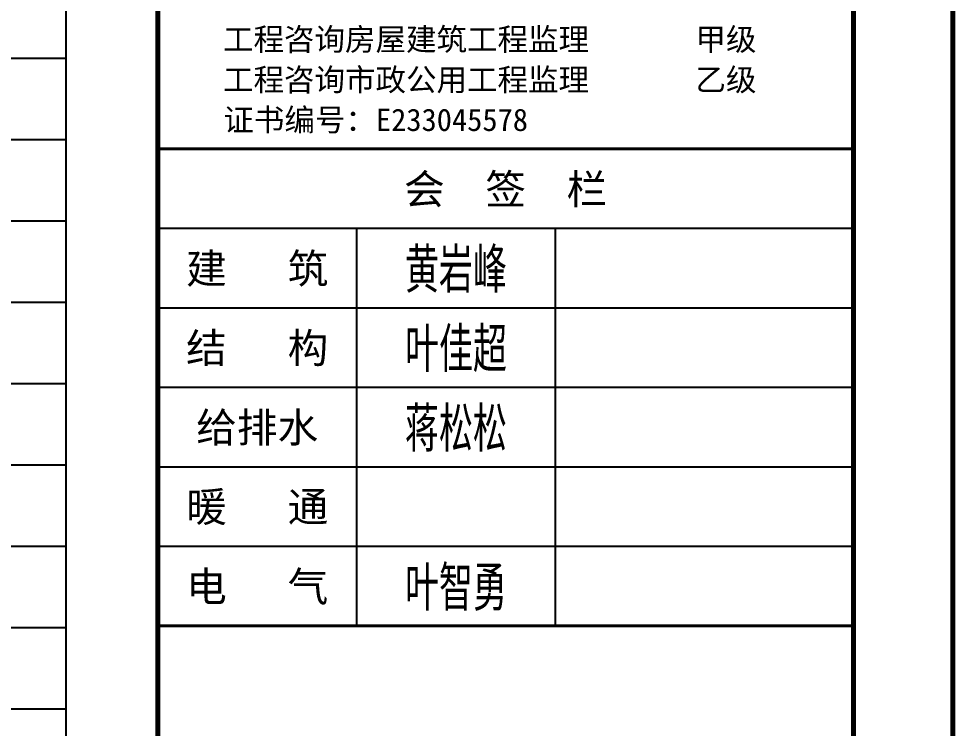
# Model space of a CAD drawing. Extents: x -976302 to -776254, y 5665 to 231437.
# Drawn here: x -786621 to -776254, y 182978 to 190831 of the extents above; entities that cross this region are included whole.
import ezdxf
from ezdxf.enums import TextEntityAlignment as Align

# ---------------------------------------------------------------- set-up
doc = ezdxf.new("R2010")
doc.units = 0
doc.header["$LTSCALE"] = 1000
doc.header["$MEASUREMENT"] = 0
for name, color, linetype in [('0-cxFrame', 155, 'Continuous'), ('qianming', 155, 'Continuous'), ('暖通', 7, 'Continuous')]:
    doc.layers.add(name, color=color, linetype=linetype)
doc.layers.add('0-cxText', color=131, linetype='Continuous', lineweight=25)
doc.styles.add('BZHZ', font='bzxw', dxfattribs={"width": 0.8, "bigfont": 'bzhz'})
doc.styles.add('cx_biaoti', font='')
doc.styles.add('cx_tuming', font='simhei.ttf')
doc.styles.add('cx_tuqian1', font='')
doc.styles.add('黑体', font='simhei.ttf', dxfattribs={"height": 12})
doc.styles.get('cx_biaoti').set_extended_font_data('SimSun')
doc.styles.get('cx_tuqian1').set_extended_font_data('SimSun')

# ---------------------------------------------------------------- blocks, each defined once
blk = doc.blocks.new('zjcx_lan_huiqian(Dragon)')
for p, q in [((-7000, -800), (0, -800)), ((-5000, -800), (-5000, -4800)), ((-3000, -800), (-3000, -4800)), ((-7000, -1600), (0, -1600)), ((-7000, -2400), (0, -2400)), ((-7000, -3200), (0, -3200)), ((-7000, -4000), (0, -4000))]:
    blk.add_line(p, q)
at = {"const_width": 30}
blk.add_lwpolyline([(-7000, 0), (0, 0)], dxfattribs=at)
blk.add_lwpolyline([(-7000, 0), (0, 0), (0, -4800), (-7000, -4800)], close=True, dxfattribs=at)
at = {"style": 'cx_biaoti'}
for s, p in [('会  签  栏', (-3500, -400)), ('建   筑', (-6000, -1200)), ('结   构', (-6000, -2000)), ('给排水', (-6000, -2800)), ('暖   通', (-6000, -3600)), ('电   气', (-6000, -4400))]:
    blk.add_text(s, height=300, dxfattribs=at).set_placement(p, align=Align.MIDDLE)
blk = doc.blocks.new('T-汇签(Dragon)')
at = {"layer": '0-cxFrame'}
blk.add_blockref('zjcx_lan_huiqian(Dragon)', (0, 0), dxfattribs=at)
at = {"layer": 'qianming', "style": 'BZHZ', "width": 0.8}
for s, p in [('黄岩峰', (-4000, -1200)), ('叶佳超', (-4000, -2000)), ('蒋松松', (-4000, -2800)), ('叶智勇', (-4000, -4400))]:
    blk.add_text(s, height=450, dxfattribs=at).set_placement(p, align=Align.MIDDLE)
blk = doc.blocks.new('zjcx_TT(Dragon)')
at = {"layer": '0-cxFrame', "const_width": 30}
blk.add_lwpolyline([(-7000, -10200.2), (0, -10200.2), (0, 0), (-7000, 0)], close=True, dxfattribs=at)
at = {"color": 7, "style": 'cx_biaoti'}
for s, p in [('工程咨询房屋建筑工程监理       甲级', (-6343.7, -9212.3)), ('工程咨询市政公用工程监理       乙级', (-6343.7, -9618.5)), ('证书编号：E233045578', (-6339.9, -10022.3))]:
    blk.add_text(s, height=225, dxfattribs=at).set_placement(p)
blk = doc.blocks.new('zjcx_T1(Dragon)')
at = {"layer": '0-cxFrame', "const_width": 50}
blk.add_lwpolyline([(-7000, 0), (0, 0), (0, 57400), (-7000, 57400)], close=True, dxfattribs=at)
at = {"layer": '0-cxFrame'}
for name, p in [('zjcx_TT(Dragon)', (0, 57400)), ('T-汇签(Dragon)', (0, 47199.8))]:
    blk.add_blockref(name, p, dxfattribs=at)
blk = doc.blocks.new('TK22.A1 L(Dragon)')
at = {"layer": '0-cxFrame', "color": 7, "const_width": 0.5}
blk.add_lwpolyline([(0, 0), (-841, 0), (-841, 594), (0, 594)], close=True, dxfattribs=at)
at = {"layer": '0-cxFrame', "const_width": 0.5}
for points in [[(-80, 10), (-821, 10), (-821, 584), (-80, 584)], [(-10, 10), (-80, 10), (-80, 584), (-10, 584)]]:
    blk.add_lwpolyline(points, close=True, dxfattribs=at)
at = {"layer": '0-cxFrame', "xscale": 0.01, "yscale": 0.01, "zscale": 0.01}
blk.add_blockref('zjcx_T1(Dragon)', (-10, 10), dxfattribs=at)
at = {"style": '黑体', "flags": 4}
blk.add_attdef('图幅', text='', height=3.3, dxfattribs=at).set_placement((-40, 3), align=Align.RIGHT)
at = {"layer": '0-cxText', "flags": 4}
for tag, height, style, p in [('建设单位', 3.5, 'cx_tuming', (-45, 240)), ('项目名称', 3.5, 'cx_tuming', (-45, 210)), ('子项名称', 3.5, 'cx_tuming', (-45, 180)), ('工程编号', 3.3, 'cx_tuqian1', (-35, 165)), ('图名1', 3.5, 'cx_tuming', (-45, 87)), ('图名2', 3.5, 'cx_tuming', (-45, 79)), ('图名3', 3.5, 'cx_tuming', (-45, 71)), ('出图日期', 3.3, 'cx_tuqian1', (-39, 60)), ('专业', 3.3, 'cx_tuqian1', (-55, 52)), ('图号', 3.3, 'cx_tuqian1', (-55, 44)), ('版次', 3.3, 'cx_tuqian1', (-20, 44))]:
    blk.add_attdef(tag, text='', height=height, dxfattribs=dict(at, style=style)).set_placement(p, align=Align.MIDDLE)
at = {"layer": 'Defpoints', "color": 6, "flags": 4}
for tag, height, style, p in [('tufu', 3.3, '黑体', (-12, 12)), ('dwfname', 4, 'cx_tuqian1', (-80, 3))]:
    blk.add_attdef(tag, text='', height=height, dxfattribs=dict(at, style=style)).set_placement(p, align=Align.RIGHT)

msp = doc.modelspace()

# ---------------------------------------------------------------- linework, layer by layer
at = {"layer": '暖通', "color": 7}
for p, q in [((-786098.9, 196693.8), (-786098.9, 143593.8)), ((-806454.7, 190393.8), (-786098.9, 190393.8)), ((-806454.7, 189493.8), (-786098.9, 189493.8)), ((-806454.7, 188593.8), (-786098.9, 188593.8)), ((-806454.7, 187693.8), (-786098.9, 187693.8)), ((-806454.7, 186793.8), (-786098.9, 186793.8)), ((-806454.7, 185893.8), (-786098.9, 185893.8)), ((-806454.7, 184993.8), (-786098.9, 184993.8)), ((-806454.7, 184093.8), (-786098.9, 184093.8)), ((-806454.7, 183193.8), (-786098.9, 183193.8))]:
    msp.add_line(p, q, dxfattribs=at)

# ---------------------------------------------------------------- block references
at = {"layer": '0-cxFrame', "xscale": 110, "yscale": 110, "zscale": 110}
msp.add_blockref('TK22.A1 L(Dragon)', (-776281.3, 136372.5), dxfattribs=at)

doc.saveas('drawing.dxf')
